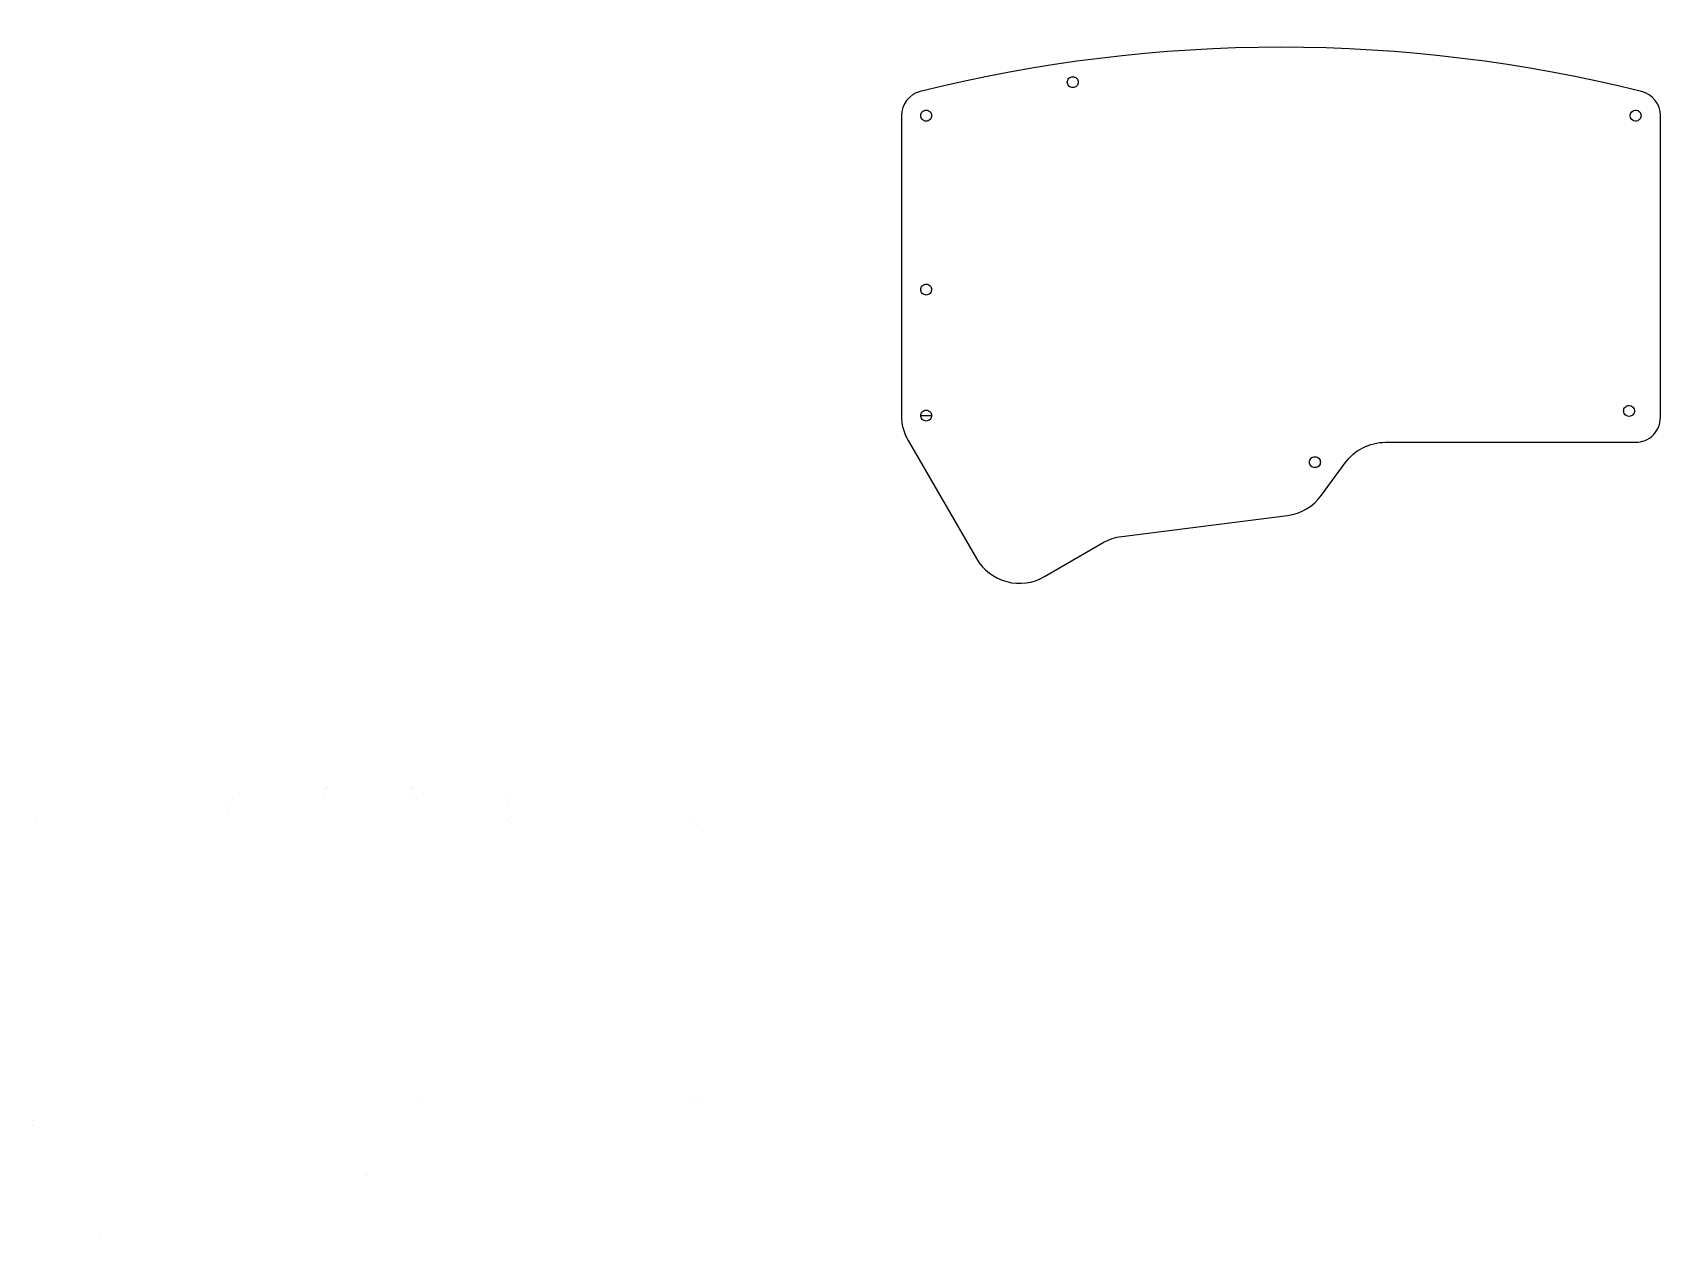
# Model space of a CAD drawing. Header units: millimetres. Extents: x 0 to 328, y 1 to 244.
import ezdxf

# ---------------------------------------------------------------- set-up
doc = ezdxf.new("R2010")
doc.units = ezdxf.units.MM
doc.layers.add('0 (2)', color=7, linetype='Continuous')

msp = doc.modelspace()

# ---------------------------------------------------------------- linework, layer by layer
at = {"layer": '0 (2)'}
for p, q in [((175, 226.806), (175, 166.44)), ((327.75, 166.056), (327.75, 226.806)), ((178.9, 166.44), (181.1, 166.44)), ((176.349, 161.425), (190.13, 137.652)), ((272.418, 161.056), (322.75, 161.056)), ((259.554, 150.385), (264.336, 156.946)), ((219.359, 142.127), (252.73, 146.354)), ((203.797, 134.015), (215.6, 140.858)), ((39.927864, 88.824246), (39.926453, 88.823188)), ((40.428454, 89.324836), (40.426338, 89.323072)), ((58.42676, 89.324836), (58.426055, 89.323072)), ((58.426408, 89.323072), (58.426055, 89.323072)), ((58.926292, 91.073197), (58.926998, 91.074961)), ((58.926998, 89.825073), (58.926292, 89.823309)), ((59.427235, 91.574845), (59.426176, 91.573434)), ((76.426478, 91.573434), (76.427183, 91.574845)), ((76.926362, 91.073197), (76.927773, 91.074608)), ((76.927773, 89.824721), (76.926362, 89.823309)), ((76.926362, 89.822957), (76.926362, 89.823309)), ((77.426247, 89.323072), (77.428363, 89.324836)), ((95.425964, 89.323072), (95.42667, 89.324836)), ((95.925848, 88.823188), (95.926907, 88.824246)), ((39.42738, 86.825414), (39.426569, 86.823298)), ((0.677558, 84.575053), (0.676535, 84.572936)), ((95.926907, 85.07529), (95.925848, 85.072821)), ((95.925848, 85.072821), (95.925848, 85.073173)), ((96.426085, 84.572936), (96.427497, 84.575053)), ((133.425995, 84.572936), (133.427406, 84.575053)), ((133.926232, 84.073052), (133.927996, 84.074463)), ((78.426368, 28.324481), (78.426368, 28.323423)), ((133.425995, 28.323423), (133.427406, 28.324481)), ((133.926232, 28.823307), (133.927996, 28.824718)), ((0.177145, 24.600572), (0.176475, 24.598455)), ((0.403663, 23.725686), (0.402992, 23.724451)), ((67.17703, 13.574541), (67.176324, 13.573518)), ((67.530159, 13.722002), (67.529806, 13.71992)), ((13.631407, 0.793271), (13.62929, 0.791824))]:
    msp.add_line(p, q, dxfattribs=at)
for points in [[(323.96, 231.657), (276.299705, 243.541513), (226.450295, 243.541513), (178.79, 231.657)], [(208.4, 233.556), (208.4, 233.847738), (208.515893, 234.127527), (208.722183, 234.333817)], [(208.722183, 232.778183), (208.515893, 232.984473), (208.4, 233.264262), (208.4, 233.556)], [(208.722183, 234.333817), (208.928473, 234.540107), (209.208262, 234.656), (209.5, 234.656)], [(209.5, 232.456), (209.208262, 232.456), (208.928473, 232.571893), (208.722183, 232.778183)], [(209.5, 234.656), (209.791738, 234.656), (210.071527, 234.540107), (210.277817, 234.333817)], [(210.277817, 232.778183), (210.071527, 232.571893), (209.791738, 232.456), (209.5, 232.456)], [(210.277817, 234.333817), (210.484107, 234.127527), (210.6, 233.847738), (210.6, 233.556)], [(210.6, 233.556), (210.6, 233.264262), (210.484107, 232.984473), (210.277817, 232.778183)], [(178.79, 231.657), (176.562997, 231.101556), (175.000175, 229.101225), (175, 226.806)], [(327.75, 226.806), (327.749825, 229.101225), (326.187003, 231.101556), (323.96, 231.657)], [(178.9, 226.806), (178.9, 227.097738), (179.015893, 227.377527), (179.222183, 227.583817)], [(179.222183, 226.028183), (179.015893, 226.234473), (178.9, 226.514262), (178.9, 226.806)], [(179.222183, 227.583817), (179.428473, 227.790107), (179.708262, 227.906), (180, 227.906)], [(180, 225.706), (179.708262, 225.706), (179.428473, 225.821893), (179.222183, 226.028183)], [(180, 227.906), (180.291738, 227.906), (180.571527, 227.790107), (180.777817, 227.583817)], [(180.777817, 226.028183), (180.571527, 225.821893), (180.291738, 225.706), (180, 225.706)], [(180.777817, 227.583817), (180.984107, 227.377527), (181.1, 227.097738), (181.1, 226.806)], [(181.1, 226.806), (181.1, 226.514262), (180.984107, 226.234473), (180.777817, 226.028183)], [(321.65, 226.806), (321.65, 227.413513), (322.142487, 227.906), (322.75, 227.906)], [(322.75, 225.706), (322.142487, 225.706), (321.65, 226.198487), (321.65, 226.806)], [(322.75, 227.906), (323.041738, 227.906), (323.321527, 227.790107), (323.527817, 227.583817)], [(323.527817, 226.028183), (323.321527, 225.821893), (323.041738, 225.706), (322.75, 225.706)], [(323.527817, 227.583817), (323.734107, 227.377527), (323.85, 227.097738), (323.85, 226.806)], [(323.85, 226.806), (323.85, 226.514262), (323.734107, 226.234473), (323.527817, 226.028183)], [(178.9, 191.806), (178.9, 192.097738), (179.015893, 192.377527), (179.222183, 192.583817)], [(179.222183, 191.028183), (179.015893, 191.234473), (178.9, 191.514262), (178.9, 191.806)], [(179.222183, 192.583817), (179.428473, 192.790107), (179.708262, 192.906), (180, 192.906)], [(180, 190.706), (179.708262, 190.706), (179.428473, 190.821893), (179.222183, 191.028183)], [(180, 192.906), (180.291738, 192.906), (180.571527, 192.790107), (180.777817, 192.583817)], [(180.777817, 191.028183), (180.571527, 190.821893), (180.291738, 190.706), (180, 190.706)], [(180.777817, 192.583817), (180.984107, 192.377527), (181.1, 192.097738), (181.1, 191.806)], [(181.1, 191.806), (181.1, 191.514262), (180.984107, 191.234473), (180.777817, 191.028183)], [(178.9, 166.44), (178.9, 166.731738), (179.015893, 167.011527), (179.222183, 167.217817)], [(179.222183, 167.217817), (179.428473, 167.424107), (179.708262, 167.54), (180, 167.54)], [(180, 167.54), (180.291738, 167.54), (180.571527, 167.424107), (180.777817, 167.217817)], [(180.777817, 167.217817), (180.984107, 167.011527), (181.1, 166.731738), (181.1, 166.44)], [(320.332, 167.374), (320.332, 167.665738), (320.447893, 167.945527), (320.654183, 168.151817)], [(320.654183, 166.596183), (320.447893, 166.802473), (320.332, 167.082262), (320.332, 167.374)], [(320.654183, 168.151817), (320.860473, 168.358107), (321.140262, 168.474), (321.432, 168.474)], [(321.432, 168.474), (322.039513, 168.474), (322.532, 167.981513), (322.532, 167.374)], [(322.532, 167.374), (322.532, 167.082262), (322.416107, 166.802473), (322.209817, 166.596183)], [(175, 166.44), (175.000175, 164.678704), (175.465535, 162.948697), (176.349, 161.425)], [(179.222183, 165.662183), (179.015893, 165.868473), (178.9, 166.148262), (178.9, 166.44)], [(180, 165.34), (179.708262, 165.34), (179.428473, 165.455893), (179.222183, 165.662183)], [(180.777817, 165.662183), (180.571527, 165.455893), (180.291738, 165.34), (180, 165.34)], [(181.1, 166.44), (181.1, 166.148262), (180.984107, 165.868473), (180.777817, 165.662183)], [(321.432, 166.274), (321.140262, 166.274), (320.860473, 166.389893), (320.654183, 166.596183)], [(322.209817, 166.596183), (322.003527, 166.389893), (321.723738, 166.274), (321.432, 166.274)], [(326.285534, 162.520466), (327.223216, 163.458148), (327.75, 164.729918), (327.75, 166.056)], [(264.336, 156.946), (266.218438, 159.528785), (269.22201, 161.056214), (272.418, 161.056)], [(322.75, 161.056), (324.076082, 161.056), (325.347852, 161.582784), (326.285534, 162.520466)], [(257.129, 157.056), (257.129, 157.347738), (257.244893, 157.627527), (257.451183, 157.833817)], [(257.451183, 157.833817), (257.657473, 158.040107), (257.937262, 158.156), (258.229, 158.156)], [(258.229, 158.156), (258.520738, 158.156), (258.800527, 158.040107), (259.006817, 157.833817)], [(259.006817, 157.833817), (259.213107, 157.627527), (259.329, 157.347738), (259.329, 157.056)], [(257.451183, 156.278183), (257.244893, 156.484473), (257.129, 156.764262), (257.129, 157.056)], [(258.229, 155.956), (257.937262, 155.956), (257.657473, 156.071893), (257.451183, 156.278183)], [(259.006817, 156.278183), (258.800527, 156.071893), (258.520738, 155.956), (258.229, 155.956)], [(259.329, 157.056), (259.329, 156.764262), (259.213107, 156.484473), (259.006817, 156.278183)], [(252.73, 146.354), (255.462776, 146.700429), (257.931622, 148.158799), (259.554, 150.385)], [(215.6, 140.858), (216.755671, 141.527808), (218.033822, 141.959299), (219.359, 142.127)], [(190.13, 137.652), (191.459992, 135.357272), (193.647125, 133.684902), (196.210214, 133.002825)], [(196.210214, 133.002825), (198.773302, 132.320747), (201.50237, 132.68484), (203.797, 134.015)], [(13.632113, 0.787238), (13.631407, 0.788649), (13.630349, 0.790413), (13.62929, 0.791824)]]:
    msp.add_open_spline(points, degree=3, dxfattribs=at)

doc.saveas('drawing.dxf')
